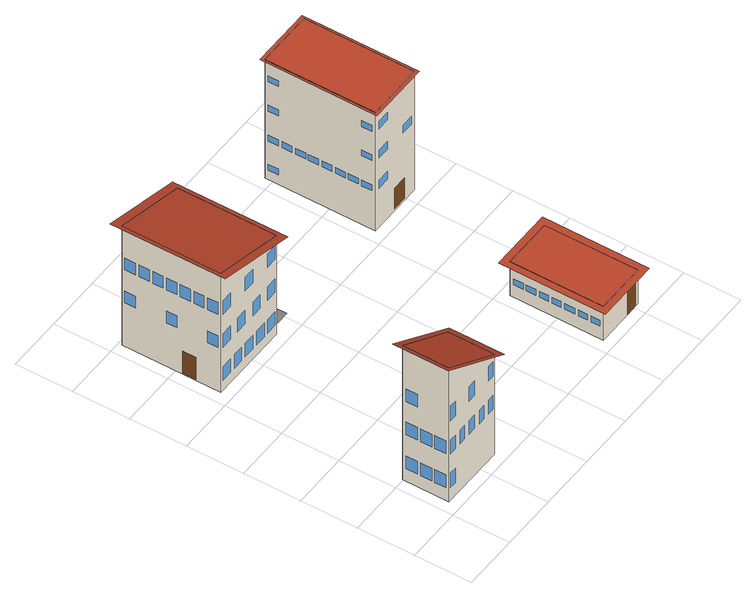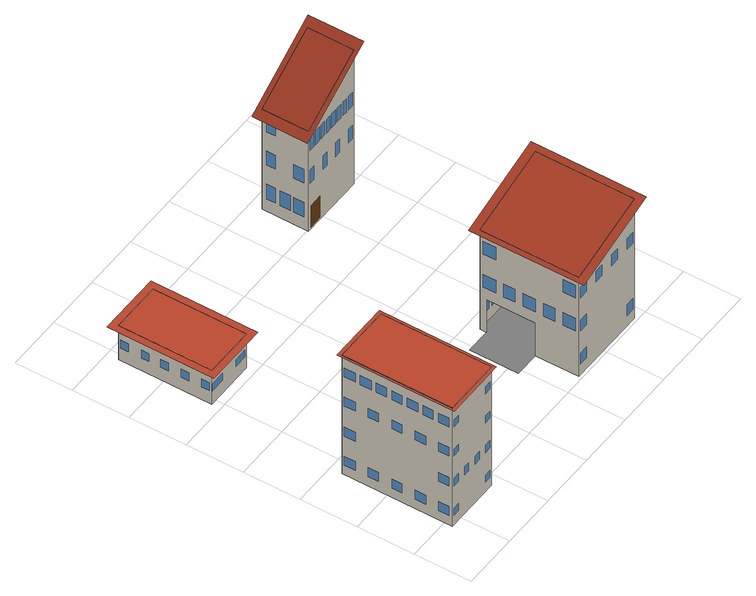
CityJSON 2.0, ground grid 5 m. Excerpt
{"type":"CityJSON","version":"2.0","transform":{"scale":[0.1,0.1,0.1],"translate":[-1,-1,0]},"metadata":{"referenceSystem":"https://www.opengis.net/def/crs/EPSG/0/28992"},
"CityObjects":{
"building1":{"type":"Building","attributes":{"roofType":"Shed","yearOfConstruction":1953,"function":"Industrial","storeysAboveGround":3},"geometry":[{"type":"MultiSurface","lod":"3","boundaries":[[[0,1,2,3]],[[4,5,6,7]],[[3,2,5,4],[8,9,10,11],[12,13,14,15],[16,17,18,19],[20,21,22,23],[24,25,26,27],[28,29,30,31],[32,33,34,35],[36,37,38,39],[40,41,42,43]],[[10,9,8,11]],[[14,13,12,15]],[[18,17,16,19]],[[22,21,20,23]],[[26,25,24,27]],[[30,29,28,31]],[[34,33,32,35]],[[38,37,36,39]],[[42,41,40,43]],[[1,6,5,2],[44,45,46,47],[48,49,50,51],[52,53,54,55],[56,57,58,59],[60,61,62,63],[64,65,66,67]],[[46,45,44,47]],[[50,49,48,51]],[[54,53,52,55]],[[58,57,56,59]],[[62,61,60,63]],[[66,65,64,67]],[[1,0,7,6],[68,69,70,71],[72,73,74,75],[76,77,78,79],[80,81,82,83],[84,85,86,87],[88,89,90,91],[92,93,94,95],[96,97,98,99],[100,101,102,103],[104,105,106,107],[108,109,110,111],[112,113,114,115],[116,117,118,119]],[[70,69,68,71]],[[74,73,72,75]],[[78,77,76,79]],[[82,81,80,83]],[[86,85,84,87]],[[90,89,88,91]],[[94,93,92,95]],[[98,97,96,99]],[[102,101,100,103]],[[106,105,104,107]],[[110,109,108,111]],[[114,113,112,115]],[[118,117,116,119]],[[0,3,4,7],[120,121,122,123],[124,125,126,127],[128,129,130,131],[132,133,134,135],[136,137,138,139],[140,141,142,143],[144,145,146,147]],[[122,121,120,123]],[[126,125,124,127]],[[130,129,128,131]],[[134,133,132,135]],[[138,137,136,139]],[[142,141,140,143]],[[146,145,144,147]],[[148,149,150,151],[7,6,5,4]]],"semantics":{"surfaces":[{"type":"GroundSurface"},{"type":"RoofSurface"},{"type":"WallSurface"},{"type":"Window"},{"type":"Door"}],"values":[0,1,2,3,3,3,3,3,3,3,3,3,2,3,3,3,3,3,3,2,4,3,3,3,3,3,3,3,3,3,3,3,3,2,3,3,3,3,3,3,3,1]}}]},
"building2":{"type":"Building","attributes":{"roofType":"Shed","yearOfConstruction":1951,"function":"Industrial","storeysAboveGround":3},"geometry":[{"type":"MultiSurface","lod":"3","boundaries":[[[152,153,154,155,156,157,158,159]],[[160,161,162,163]],[[159,158,161,160],[164,165,166,167],[168,169,170,171],[172,173,174,175],[176,177,178,179],[180,181,182,183],[184,185,186,187],[188,189,190,191],[192,193,194,195],[196,197,198,199],[200,201,202,203],[204,205,206,207],[208,209,210,211]],[[166,165,164,167]],[[170,169,168,171]],[[174,173,172,175]],[[178,177,176,179]],[[182,181,180,183]],[[186,185,184,187]],[[190,189,188,191]],[[194,193,192,195]],[[198,197,196,199]],[[202,201,200,203]],[[206,205,204,207]],[[210,209,208,211]],[[157,212,213,154,153,162,161,158],[214,215,216,217],[218,219,220,221],[222,223,224,225],[226,227,228,229],[230,231,232,233],[234,235,236,237],[238,239,240,241]],[[216,215,214,217]],[[220,219,218,221]],[[224,223,222,225]],[[228,227,226,229]],[[232,231,230,233]],[[236,235,234,237]],[[240,239,238,241]],[[153,152,163,162],[242,243,244,245],[246,247,248,249],[250,251,252,253],[254,255,256,257],[258,259,260,261],[262,263,264,265],[266,267,268,269]],[[244,243,242,245]],[[248,247,246,249]],[[252,251,250,253]],[[256,255,254,257]],[[260,259,258,261]],[[264,263,262,265]],[[268,267,266,269]],[[152,159,160,163],[270,271,272,273],[274,275,276,277],[278,279,280,281],[282,283,284,285],[286,287,288,289],[290,291,292,293],[294,295,296,297],[298,299,300,301],[302,303,304,305],[306,307,308,309],[310,311,312,313]],[[272,271,270,273]],[[276,275,274,277]],[[280,279,278,281]],[[284,283,282,285]],[[288,287,286,289]],[[292,291,290,293]],[[296,295,294,297]],[[300,299,298,301]],[[304,303,302,305]],[[308,307,306,309]],[[312,311,310,313]],[[314,315,316,317],[163,162,161,160]]],"semantics":{"surfaces":[{"type":"GroundSurface"},{"type":"RoofSurface"},{"type":"WallSurface"},{"type":"Window"},{"type":"Door"}],"values":[0,1,2,3,3,3,3,3,3,3,3,3,3,3,3,2,3,3,3,3,3,3,3,2,3,3,3,3,3,3,3,2,4,3,3,3,3,3,3,3,3,3,3,1]}}]},
"building3":{"type":"Building","attributes":{"roofType":"Flat","yearOfConstruction":1946,"function":"Industrial","storeysAboveGround":1},"geometry":[{"type":"MultiSurface","lod":"3","boundaries":[[[318,319,320,321]],[[322,323,324,325]],[[320,322,325,321],[326,327,328,329]],[[328,327,326,329]],[[319,323,322,320],[330,331,332,333],[334,335,336,337],[338,339,340,341],[342,343,344,345],[346,347,348,349]],[[332,331,330,333]],[[336,335,334,337]],[[340,339,338,341]],[[344,343,342,345]],[[348,347,346,349]],[[318,324,323,319],[350,351,352,353],[354,355,356,357]],[[352,351,350,353]],[[356,355,354,357]],[[321,325,324,318],[358,359,360,361],[362,363,364,365],[366,367,368,369],[370,371,372,373],[374,375,376,377],[378,379,380,381],[382,383,384,385]],[[360,359,358,361]],[[364,363,362,365]],[[368,367,366,369]],[[372,371,370,373]],[[376,375,374,377]],[[380,379,378,381]],[[384,383,382,385]],[[386,387,388,389],[324,323,322,325]]],"semantics":{"surfaces":[{"type":"GroundSurface"},{"type":"RoofSurface"},{"type":"WallSurface"},{"type":"Door"},{"type":"Window"}],"values":[0,1,2,3,2,4,4,4,4,4,2,4,4,2,4,4,4,4,4,4,4,1]}}]},
"building4":{"type":"Building","attributes":{"roofType":"Flat","yearOfConstruction":1975,"function":"Industrial","storeysAboveGround":4},"geometry":[{"type":"MultiSurface","lod":"3","boundaries":[[[390,391,392,393]],[[394,395,396,397]],[[392,394,397,393],[398,399,400,401],[402,403,404,405],[406,407,408,409],[410,411,412,413],[414,415,416,417]],[[400,399,398,401]],[[404,403,402,405]],[[408,407,406,409]],[[412,411,410,413]],[[416,415,414,417]],[[391,395,394,392],[418,419,420,421],[422,423,424,425],[426,427,428,429],[430,431,432,433],[434,435,436,437],[438,439,440,441],[442,443,444,445],[446,447,448,449],[450,451,452,453],[454,455,456,457],[458,459,460,461],[462,463,464,465],[466,467,468,469],[470,471,472,473],[474,475,476,477],[478,479,480,481],[482,483,484,485],[486,487,488,489],[490,491,492,493]],[[420,419,418,421]],[[424,423,422,425]],[[428,427,426,429]],[[432,431,430,433]],[[436,435,434,437]],[[440,439,438,441]],[[444,443,442,445]],[[448,447,446,449]],[[452,451,450,453]],[[456,455,454,457]],[[460,459,458,461]],[[464,463,462,465]],[[468,467,466,469]],[[472,471,470,473]],[[476,475,474,477]],[[480,479,478,481]],[[484,483,482,485]],[[488,487,486,489]],[[492,491,490,493]],[[390,396,395,391],[494,495,496,497],[498,499,500,501],[502,503,504,505],[506,507,508,509],[510,511,512,513],[514,515,516,517],[518,519,520,521],[522,523,524,525],[526,527,528,529],[530,531,532,533]],[[496,495,494,497]],[[500,499,498,501]],[[504,503,502,505]],[[508,507,506,509]],[[512,511,510,513]],[[516,515,514,517]],[[520,519,518,521]],[[524,523,522,525]],[[528,527,526,529]],[[532,531,530,533]],[[393,397,396,390],[534,535,536,537],[538,539,540,541],[542,543,544,545],[546,547,548,549],[550,551,552,553],[554,555,556,557],[558,559,560,561],[562,563,564,565],[566,567,568,569],[570,571,572,573],[574,575,576,577],[578,579,580,581],[582,583,584,585]],[[536,535,534,537]],[[540,539,538,541]],[[544,543,542,545]],[[548,547,546,549]],[[552,551,550,553]],[[556,555,554,557]],[[560,559,558,561]],[[564,563,562,565]],[[568,567,566,569]],[[572,571,570,573]],[[576,575,574,577]],[[580,579,578,581]],[[584,583,582,585]],[[586,587,588,589],[396,395,394,397]]],"semantics":{"surfaces":[{"type":"GroundSurface"},{"type":"RoofSurface"},{"type":"WallSurface"},{"type":"Door"},{"type":"Window"}],"values":[0,1,2,3,4,4,4,4,2,4,4,4,4,4,4,4,4,4,4,4,4,4,4,4,4,4,4,4,2,4,4,4,4,4,4,4,4,4,4,2,4,4,4,4,4,4,4,4,4,4,4,4,4,1]}}]}
},
"vertices":[
[10,51,0],[69,51,0],[69,10,0],[10,10,0],[10,10,138],[69,10,103],[69,51,103],[10,51,138],[12,10,28],[18,10,28],[18,10,13],[12,10,13],[12,10,62],[18,10,62],[18,10,48],[12,10,48],[24,10,62],[30,10,62],[30,10,48],[24,10,48],[36,10,62],[43,10,62],[43,10,48],[36,10,48],[49,10,62],[55,10,62],[55,10,48],[49,10,48],[61,10,62],[67,10,62],[67,10,48],[61,10,48],[12,10,97],[18,10,97],[18,10,82],[12,10,82],[36,10,97],[43,10,97],[43,10,82],[36,10,82],[61,10,97],[67,10,97],[67,10,82],[61,10,82],[69,14,28],[69,22,28],[69,22,13],[69,14,13],[69,26,28],[69,35,28],[69,35,13],[69,26,13],[69,38,28],[69,47,28],[69,47,13],[69,38,13],[69,14,62],[69,22,62],[69,22,48],[69,14,48],[69,38,62],[69,47,62],[69,47,48],[69,38,48],[69,14,96],[69,22,96],[69,22,82],[69,14,82],[66,51,24],[54,51,24],[54,51,2],[66,51,2],[67,51,62],[62,51,62],[62,51,48],[67,51,48],[50,51,62],[45,51,62],[45,51,48],[50,51,48],[34,51,62],[29,51,62],[29,51,48],[34,51,48],[17,51,62],[12,51,62],[12,51,48],[17,51,48],[67,51,96],[62,51,96],[62,51,82],[67,51,82],[60,51,96],[55,51,96],[55,51,82],[60,51,82],[53,51,96],[48,51,96],[48,51,82],[53,51,82],[46,51,96],[41,51,96],[41,51,82],[46,51,82],[39,51,96],[34,51,96],[34,51,82],[39,51,82],[32,51,96],[27,51,96],[27,51,82],[32,51,82],[24,51,96],[20,51,96],[20,51,82],[24,51,82],[17,51,96],[12,51,96],[12,51,82],[17,51,82],[10,48,26],[10,38,26],[10,38,13],[10,48,13],[10,35,26],[10,25,26],[10,25,13],[10,35,13],[10,23,26],[10,13,26],[10,13,13],[10,23,13],[10,48,61],[10,38,61],[10,38,48],[10,48,48],[10,35,61],[10,25,61],[10,25,48],[10,35,48],[10,23,61],[10,13,61],[10,13,48],[10,23,48],[10,48,95],[10,38,95],[10,38,82],[10,48,82],[76,6,99],[76,55,99],[3,55,143],[3,6,143],
[10,297,0],[82,297,0],[82,259,0],[104,259,0],[104,216,0],[82,216,0],[82,210,0],[10,210,0],[10,210,123],[82,210,102],[82,297,102],[10,297,123],[12,210,25],[22,210,25],[22,210,11],[12,210,11],[27,210,25],[36,210,25],[36,210,11],[27,210,11],[41,210,25],[51,210,25],[51,210,11],[41,210,11],[56,210,25],[66,210,25],[66,210,11],[56,210,11],[70,210,25],[80,210,25],[80,210,11],[70,210,11],[12,210,59],[22,210,59],[22,210,45],[12,210,45],[31,210,59],[41,210,59],[41,210,45],[31,210,45],[51,210,59],[60,210,59],[60,210,45],[51,210,45],[70,210,59],[80,210,59],[80,210,45],[70,210,45],[12,210,93],[22,210,93],[22,210,79],[12,210,79],[41,210,93],[51,210,93],[51,210,79],[41,210,79],[70,210,93],[80,210,93],[80,210,79],[70,210,79],[82,216,34],[82,259,34],[82,213,58],[82,224,58],[82,224,45],[82,213,45],[82,231,58],[82,241,58],[82,241,45],[82,231,45],[82,248,58],[82,259,58],[82,259,45],[82,248,45],[82,266,58],[82,276,58],[82,276,45],[82,266,45],[82,283,58],[82,294,58],[82,294,45],[82,283,45],[82,213,92],[82,224,92],[82,224,79],[82,213,79],[82,283,92],[82,294,92],[82,294,79],[82,283,79],[80,297,22],[72,297,22],[72,297,11],[80,297,11],[20,297,22],[12,297,22],[12,297,11],[20,297,11],[80,297,56],[72,297,56],[72,297,45],[80,297,45],[80,297,90],[72,297,90],[72,297,79],[80,297,79],[60,297,90],[52,297,90],[52,297,79],[60,297,79],[40,297,90],[32,297,90],[32,297,79],[40,297,79],[20,297,90],[12,297,90],[12,297,79],[20,297,79],[10,244,24],[10,232,24],[10,232,1],[10,244,1],[10,295,57],[10,285,57],[10,285,45],[10,295,45],[10,258,57],[10,249,57],[10,249,45],[10,258,45],[10,222,57],[10,213,57],[10,213,45],[10,222,45],[10,295,91],[10,285,91],[10,285,79],[10,295,79],[10,282,91],[10,273,91],[10,273,79],[10,282,79],[10,270,91],[10,261,91],[10,261,79],[10,270,79],[10,258,91],[10,249,91],[10,249,79],[10,258,79],[10,246,91],[10,237,91],[10,237,79],[10,246,79],[10,234,91],[10,225,91],[10,225,79],[10,234,79],[10,222,91],[10,213,91],[10,213,79],[10,222,79],[86,203,101],[86,304,101],[5,304,125],[5,203,125],
[210,92,0],[255,92,0],[255,10,0],[210,10,0],[255,10,35],[255,92,35],[210,92,35],[210,10,35],[241,10,24],[252,10,24],[252,10,1],[241,10,1],[255,12,21],[255,19,21],[255,19,13],[255,12,13],[255,30,21],[255,37,21],[255,37,13],[255,30,13],[255,47,21],[255,54,21],[255,54,13],[255,47,13],[255,65,21],[255,72,21],[255,72,13],[255,65,13],[255,83,21],[255,90,21],[255,90,13],[255,83,13],[254,92,20],[241,92,20],[241,92,13],[254,92,13],[224,92,20],[212,92,20],[212,92,13],[224,92,13],[210,89,19],[210,80,19],[210,80,13],[210,89,13],[210,78,19],[210,69,19],[210,69,13],[210,78,13],[210,66,19],[210,58,19],[210,58,13],[210,66,13],[210,55,19],[210,47,19],[210,47,13],[210,55,13],[210,44,19],[210,35,19],[210,35,13],[210,44,13],[210,32,19],[210,24,19],[210,24,13],[210,32,13],[210,21,19],[210,13,19],[210,13,13],[210,21,13],[261,4,35],[261,98,35],[204,98,35],[204,4,35],
[210,307,0],[261,307,0],[261,210,0],[210,210,0],[261,210,122],[261,307,122],[210,307,122],[210,210,122],[235,210,23],[248,210,23],[248,210,2],[235,210,2],[215,210,48],[226,210,48],[226,210,40],[215,210,40],[215,210,79],[226,210,79],[226,210,71],[215,210,71],[246,210,79],[257,210,79],[257,210,71],[246,210,71],[215,210,109],[226,210,109],[226,210,101],[215,210,101],[261,212,19],[261,222,19],[261,222,10],[261,212,10],[261,233,19],[261,242,19],[261,242,10],[261,233,10],[261,254,19],[261,263,19],[261,263,10],[261,254,10],[261,274,19],[261,284,19],[261,284,10],[261,274,10],[261,295,19],[261,304,19],[261,304,10],[261,295,10],[261,212,49],[261,222,49],[261,222,40],[261,212,40],[261,295,49],[261,304,49],[261,304,40],[261,295,40],[261,212,80],[261,222,80],[261,222,71],[261,212,71],[261,233,80],[261,242,80],[261,242,71],[261,233,71],[261,254,80],[261,263,80],[261,263,71],[261,254,71],[261,274,80],[261,284,80],[261,284,71],[261,274,71],[261,295,80],[261,304,80],[261,304,71],[261,295,71],[261,212,110],[261,222,110],[261,222,101],[261,212,101],[261,226,110],[261,236,110],[261,236,101],[261,226,101],[261,240,110],[261,249,110],[261,249,101],[261,240,101],[261,254,110],[261,263,110],[261,263,101],[261,254,101],[261,267,110],[261,277,110],[261,277,101],[261,267,101],[261,281,110],[261,290,110],[261,290,101],[261,281,101],[261,295,110],[261,304,110],[261,304,101],[261,295,101],[259,307,17],[253,307,17],[253,307,10],[259,307,10],[218,307,17],[212,307,17],[212,307,10],[218,307,10],[259,307,48],[253,307,48],[253,307,40],[259,307,40],[245,307,48],[240,307,48],[240,307,40],[245,307,40],[232,307,48],[226,307,48],[226,307,40],[232,307,40],[218,307,48],[212,307,48],[212,307,40],[218,307,40],[259,307,78],[253,307,78],[253,307,71],[259,307,71],[218,307,78],[212,307,78],[212,307,71],[218,307,71],[259,307,108],[253,307,108],[253,307,101],[259,307,101],[218,307,108],[212,307,108],[212,307,101],[218,307,101],[210,304,16],[210,295,16],[210,295,10],[210,304,10],[210,304,46],[210,295,46],[210,295,40],[210,304,40],[210,292,46],[210,283,46],[210,283,40],[210,292,40],[210,280,46],[210,271,46],[210,271,40],[210,280,40],[210,269,46],[210,260,46],[210,260,40],[210,269,40],[210,257,46],[210,248,46],[210,248,40],[210,257,40],[210,245,46],[210,236,46],[210,236,40],[210,245,40],[210,234,46],[210,225,46],[210,225,40],[210,234,40],[210,222,46],[210,213,46],[210,213,40],[210,222,40],[210,304,77],[210,295,77],[210,295,71],[210,304,71],[210,222,77],[210,213,77],[210,213,71],[210,222,71],[210,304,107],[210,295,107],[210,295,101],[210,304,101],[210,222,107],[210,213,107],[210,213,101],[210,222,101],[263,207,122],[263,310,122],[208,310,122],[208,207,122]
]}
